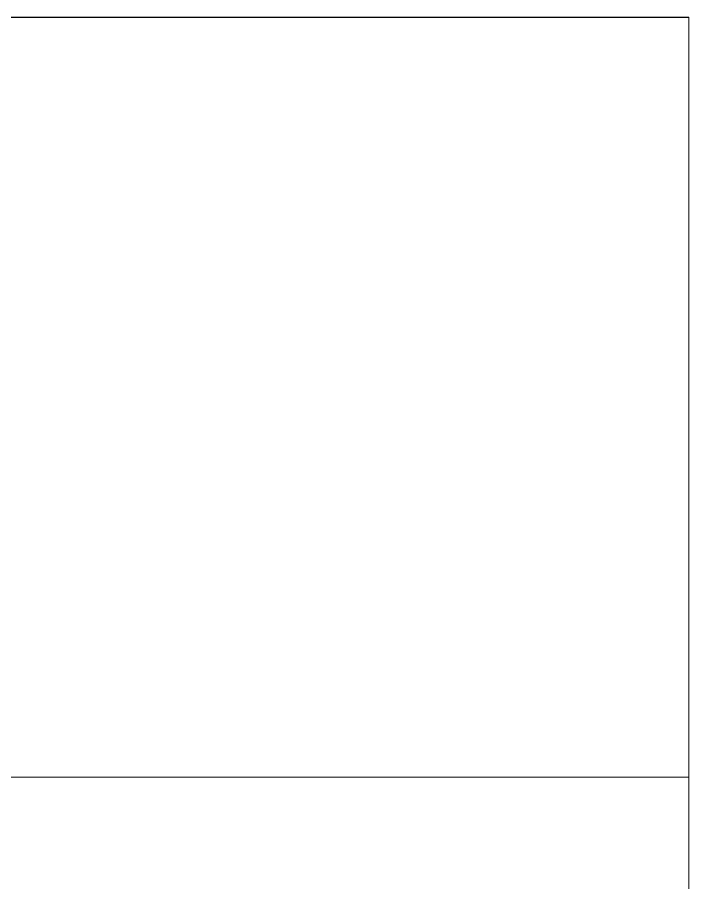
# Model space of a CAD drawing. Header units: millimetres. Extents: x 5356 to 209803, y -16346 to 109894.
# Drawn here: x 89258 to 90583, y 19078 to 20787 of the extents above; entities that cross this region are included whole.
import ezdxf

# ---------------------------------------------------------------- set-up
doc = ezdxf.new("R2010")
doc.units = ezdxf.units.MM
doc.layers.add('G-IMPT', color=8, linetype='Continuous', lineweight=9)
doc.layers.add('M-EQPM', color=50, linetype='Continuous', lineweight=9)

# ---------------------------------------------------------------- blocks, each defined once
blk = doc.blocks.new('TKTC_NAP THAM BE XLNT_260130 - TKTC_XREF_260130_NAP THAM BE XLNT_dwg-3399784-TKCS_MB ĐỊNH VỊ MỐC TỌA ĐỘ CÔNG TRÌNH')
at = {"layer": 'G-IMPT', "flags": 128}
for points in [[(85378.1, 19938.2), (87828.5, 19938.2), (87828.5, 15787.6), (85378.1, 15787.6)], [(87828.5, 19937.9), (85378.1, 19937.9), (85378.1, 18438.2), (87828.5, 18438.2)]]:
    blk.add_lwpolyline(points, close=True, dxfattribs=at)
blk = doc.blocks.new('TKTC_NAP THAM BE XLNT_260130 - NẮP THĂM BỂ XLNT-2335565-TKCS_MB ĐỊNH VỊ MỐC TỌA ĐỘ CÔNG TRÌNH')
blk.add_blockref('TKTC_NAP THAM BE XLNT_260130 - TKTC_XREF_260130_NAP THAM BE XLNT_dwg-3399784-TKCS_MB ĐỊNH VỊ MỐC TỌA ĐỘ CÔNG TRÌNH', (-83427.6, -14087.9))

msp = doc.modelspace()

# ---------------------------------------------------------------- block references
at = {"layer": 'M-EQPM'}
msp.add_blockref('TKTC_NAP THAM BE XLNT_260130 - NẮP THĂM BỂ XLNT-2335565-TKCS_MB ĐỊNH VỊ MỐC TỌA ĐỘ CÔNG TRÌNH', (86182.6, 14936.6), dxfattribs=at)

doc.saveas('drawing.dxf')
